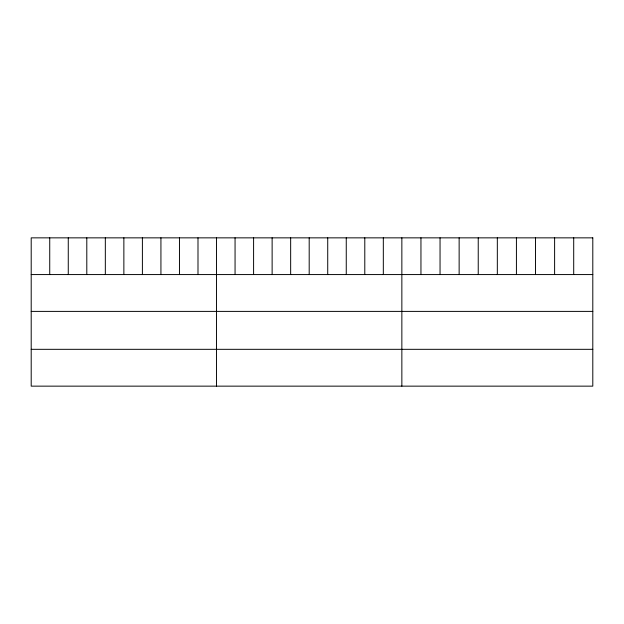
<?xml version="1.0" encoding="UTF-8"?>
<svg xmlns="http://www.w3.org/2000/svg" width="624" height="624" viewBox="0 0 624 624"><rect width="100%" height="100%" fill="white"/><g stroke="black" fill="none" stroke-linecap="round" stroke-linejoin="round"><path stroke-width="0.94" d="M31.2 274.568L592.8 274.568M31.2 311.392L592.8 311.392M31.2 349.323L592.8 349.323M573.706 237.853L573.706 274.568M554.611 237.853L554.611 274.568M535.517 237.853L535.517 274.568M516.422 237.853L516.422 274.568M497.328 237.853L497.328 274.568M478.234 237.853L478.234 274.568M459.139 237.853L459.139 274.568M440.045 237.853L440.045 274.568M420.95 237.853L420.95 274.568M401.856 237.853L401.856 386.147M383.323 237.853L383.323 274.568M364.79 237.853L364.79 274.568M346.258 237.853L346.258 274.568M327.725 237.853L327.725 274.568M309.192 237.853L309.192 274.568M290.659 237.853L290.659 274.568M272.126 237.853L272.126 274.568M253.594 237.853L253.594 274.568M235.061 237.853L235.061 274.568M216.528 237.853L216.528 386.147M197.995 237.853L197.995 274.568M179.462 237.853L179.462 274.568M160.93 237.853L160.93 274.568M142.397 237.853L142.397 274.568M123.864 237.853L123.864 274.568M105.331 237.853L105.331 274.568M86.798 237.853L86.798 274.568M68.266 237.853L68.266 274.568M49.733 237.853L49.733 274.568M592.8 237.853L31.2 237.853L31.2 386.147L592.8 386.147L592.8 237.853"/></g></svg>
